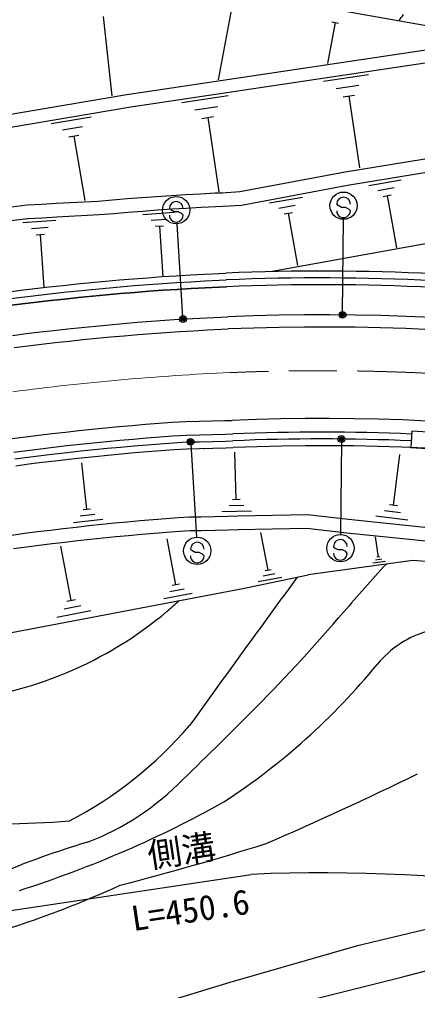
# Model space of a CAD drawing. Units: millimetres, scale not verified. Extents: x 40000 to 680000, y 20000 to 380000.
# Drawn here: x 320346 to 349535, y 269942 to 341108 of the extents above; entities that cross this region are included whole.
import ezdxf
from ezdxf.enums import TextEntityAlignment as Align

# ---------------------------------------------------------------- set-up
doc = ezdxf.new("R2010")
doc.units = ezdxf.units.MM
doc.header["$LTSCALE"] = 1000
doc.header["$PDMODE"] = 32
doc.header["$PDSIZE"] = 500
doc.linetypes.add('CHAIN', pattern=[18.5, 12, -1.5, 3.5, -1.5])
for name, color, linetype, lineweight in [('M-BGD', 7, 'Continuous', 25), ('M-BMK', 2, 'CHAIN', 13), ('M-STR-STRC', 7, 'Continuous', 25)]:
    doc.layers.add(name, color=color, linetype=linetype, lineweight=lineweight)
doc.styles.add('@ＭＳ ゴシック', font='')
doc.styles.add('ＭＳ ゴシック', font='')
doc.styles.get('@ＭＳ ゴシック').set_extended_font_data('@MS Gothic')
doc.styles.get('ＭＳ ゴシック').set_extended_font_data('MS Gothic')

msp = doc.modelspace()

# ---------------------------------------------------------------- linework, layer by layer
at = {"layer": 'M-BGD'}
for p, q in [((335863, 341763), (334913, 336674)), ((326477, 341318), (327130, 335497)), ((343260, 340921), (343730, 340833)), ((343495, 340877), (342934, 337872)), ((342645, 336580), (345947, 337073)), ((343569, 336043), (345220, 336290)), ((332242, 335027), (335645, 335535)), ((344080, 335444), (344906, 335568)), ((344493, 335506), (345282, 330223)), ((333195, 334474), (334896, 334728)), ((322672, 333487), (325616, 333982)), ((322672, 333487), (325616, 333982)), ((333722, 333857), (334572, 333984)), ((334147, 333920), (334960, 328476)), ((323507, 333022), (324979, 333269)), ((323507, 333022), (324979, 333269)), ((323974, 332495), (324710, 332619)), ((323974, 332495), (324710, 332619)), ((324342, 332557), (325135, 327847)), ((324342, 332557), (325135, 327847)), ((345949, 328941), (348337, 329363)), ((338684, 327660), (341087, 328084)), ((346630, 328569), (347825, 328780)), ((347013, 328144), (347610, 328249)), ((347312, 328197), (347986, 324375)), ((339369, 327285), (340571, 327497)), ((329386, 326821), (331711, 326975)), ((339754, 326858), (340355, 326964)), ((340055, 326911), (340733, 323066)), ((320607, 326239), (323022, 326399)), ((329998, 326395), (331160, 326472)), ((330319, 325949), (330901, 325988)), ((330610, 325969), (330857, 322250)), ((321243, 325796), (322451, 325876)), ((321577, 325333), (322181, 325373)), ((321879, 325353), (322135, 321489)), ((350662, 324757), (338865, 322627)), ((333916, 309628), (333915, 309671)), ((336247, 305916), (336145, 309394)), ((347762, 305493), (348243, 309224)), ((325296, 305194), (324930, 308615)), ((336803, 305497), (335716, 305465)), ((336518, 305924), (335975, 305908)), ((348053, 305455), (347470, 305530)), ((325877, 304823), (324808, 304709)), ((325564, 305222), (325029, 305165)), ((337359, 305078), (335185, 305015)), ((348808, 304409), (346476, 304710)), ((348285, 304951), (347119, 305101)), ((326457, 304453), (324319, 304224)), ((338579, 300741), (338054, 303507)), ((346659, 301705), (346458, 303194)), ((324143, 298519), (323386, 302503)), ((331815, 299681), (331177, 303036)), ((347175, 301396), (346245, 301271)), ((346917, 301551), (346452, 301488)), ((346776, 301721), (346543, 301690)), ((339077, 300477), (338213, 300313)), ((338795, 300782), (338363, 300700)), ((332077, 299731), (331552, 299631)), ((339575, 300214), (337846, 299885)), ((333022, 299041), (330925, 298643)), ((332419, 299361), (331370, 299162)), ((324455, 298578), (323832, 298460)), ((325577, 297760), (323088, 297287)), ((324860, 298140), (323616, 297903)), ((258631, 266659), (337337, 278458))]:
    msp.add_line(p, q, dxfattribs=at)
for points in [[(249043, 322387), (258146, 325229), (266176, 328183), (271497, 329743), (278516, 332539), (286342, 335358), (290157, 336729), (297115, 338301), (306457, 340255), (311469, 341294), (318700, 342120), (328023, 343166), (334676, 343504), (345328, 341516), (355699, 339682)], [(355699, 339682), (328223, 335580), (319432, 334100), (312891, 332273), (304848, 331062), (297197, 329816), (262071, 321909), (250273, 318765)], [(428371, 319993), (400975, 332031), (376888, 336718), (358420, 339138), (328506, 334671), (319715, 333192), (313174, 331364), (305131, 330154), (297480, 328908), (262354, 321001), (250509, 317910)], [(335199, 328412), (336513, 328497), (344220, 329949), (351120, 331071), (357354, 331609), (363534, 330912), (370810, 329708), (378375, 328296), (389189, 325506), (401249, 324712), (412441, 323273), (419531, 322043), (428371, 319993)], [(335263, 327414), (336638, 327503), (344393, 328964), (351244, 330078), (357340, 330605), (363396, 329921), (370637, 328723), (378158, 327319), (384134, 325777), (379011, 326042), (366674, 325989), (350662, 324757)], [(323047, 327635), (326128, 327801), (327175, 327894), (328245, 327983), (329316, 328066), (330390, 328144), (331464, 328215), (332541, 328280), (333619, 328339), (334689, 328390), (335219, 328413)], [(299206, 323999), (300108, 324178), (301128, 324378), (302149, 324575), (303172, 324770), (304197, 324961), (305224, 325149), (306252, 325334), (307281, 325515), (308314, 325693), (309350, 325868), (310386, 326038), (311424, 326205), (312465, 326368), (313507, 326527), (314552, 326681), (315598, 326831), (316646, 326977), (317696, 327119), (318748, 327255), (319802, 327387), (320891, 327518), (321982, 327571), (323041, 327634)], [(323101, 326636), (326199, 326803), (327261, 326898), (328325, 326986), (329391, 327069), (330459, 327146), (331528, 327217), (332598, 327282), (333670, 327340), (334735, 327391), (335263, 327414)], [(299402, 323018), (300302, 323197), (301319, 323397), (302337, 323593), (303357, 323785), (304378, 323977), (305402, 324165), (306427, 324349), (307453, 324530), (308482, 324707), (309514, 324881), (310547, 325051), (311581, 325217), (312617, 325380), (313656, 325538), (314696, 325692), (315738, 325841), (316782, 325987), (317827, 326127), (318875, 326263), (319924, 326395), (320975, 326521), (322036, 326572), (323101, 326636)], [(319432, 321130), (320459, 321258), (321487, 321382), (322516, 321501), (323547, 321614), (324579, 321723), (325612, 321826), (326647, 321923), (327682, 322016), (328719, 322102), (329757, 322183), (330797, 322258), (331837, 322327), (332879, 322390), (333921, 322446), (334959, 322496), (335476, 322519)], [(319496, 320634), (320520, 320762), (321546, 320885), (322572, 321004), (323601, 321117), (324630, 321225), (325660, 321328), (326692, 321426), (327725, 321517), (328759, 321604), (329795, 321684), (330831, 321759), (331869, 321828), (332907, 321890), (333947, 321947), (334982, 321997), (335498, 322019)], [(319559, 320138), (320581, 320266), (321604, 320389), (322628, 320507), (323654, 320620), (324681, 320728), (325709, 320830), (326738, 320928), (327768, 321019), (328799, 321105), (329832, 321186), (330866, 321260), (331900, 321329), (332936, 321391), (333972, 321448), (335005, 321497), (335529, 321520)], [(335519, 321520), (335005, 321497), (333972, 321448), (332936, 321391), (331900, 321329), (330866, 321260), (329832, 321186), (328799, 321105), (327768, 321019), (326738, 320928), (325709, 320830), (324681, 320728), (323654, 320620), (322628, 320507), (321604, 320389), (320581, 320266), (319559, 320138)], [(319837, 317956), (320849, 318082), (321861, 318204), (322875, 318321), (323889, 318433), (324905, 318539), (325921, 318641), (326939, 318737), (327957, 318827), (328976, 318912), (329996, 318992), (331017, 319065), (332039, 319133), (333062, 319195), (334085, 319250), (335106, 319300), (335615, 319322)], [(319951, 317063), (320958, 317189), (321967, 317310), (322976, 317426), (323986, 317538), (324997, 317644), (326008, 317745), (327021, 317841), (328034, 317931), (329049, 318015), (330064, 318094), (331080, 318168), (332096, 318235), (333113, 318296), (334131, 318352), (335147, 318401), (335654, 318423)], [(313986, 309635), (314934, 309689), (315908, 309838), (316883, 309982), (317859, 310122), (318834, 310258), (319810, 310389), (320786, 310516), (321762, 310638), (322738, 310755), (323715, 310868), (324692, 310976), (325669, 311078), (326646, 311176), (327624, 311268), (328601, 311355), (329579, 311437), (330557, 311513), (331535, 311583), (332536, 311650), (333525, 311664), (334481, 311683), (335416, 311712), (335950, 311729)], [(319941, 309398), (320912, 309524), (321884, 309645), (322855, 309762), (323827, 309874), (324799, 309981), (325771, 310083), (326743, 310180), (327715, 310272), (328687, 310359), (329660, 310440), (330632, 310516), (331604, 310586), (332576, 310650), (333542, 310664), (334506, 310683), (335447, 310713), (335989, 310730)], [(319941, 309398), (320912, 309524), (321884, 309645), (322855, 309762), (323827, 309874), (324799, 309981), (325771, 310083), (326743, 310180), (327715, 310272), (328687, 310359), (329660, 310440), (330632, 310516), (331604, 310586), (332576, 310650), (333542, 310664), (334506, 310683), (335447, 310713), (335982, 310730)], [(320006, 308902), (320975, 309028), (321945, 309149), (322914, 309266), (323883, 309377), (324852, 309484), (325822, 309586), (326791, 309683), (327761, 309774), (328730, 309861), (329700, 309942), (330669, 310017), (331639, 310087), (332596, 310150), (333551, 310164), (334519, 310183), (335463, 310213), (335998, 310230)], [(320072, 308406), (321039, 308532), (322005, 308653), (322972, 308769), (323939, 308881), (324906, 308987), (325873, 309089), (326840, 309185), (327806, 309276), (328773, 309362), (329740, 309443), (330707, 309518), (331673, 309588), (332617, 309651), (333559, 309664), (334532, 309684), (335479, 309713), (336014, 309730)], [(319783, 303322), (320727, 303450), (321671, 303572), (322614, 303690), (323557, 303803), (324499, 303912), (325441, 304016), (326382, 304115), (327323, 304209), (328263, 304297), (329203, 304381), (330142, 304459), (331080, 304532), (332018, 304600), (332818, 304653), (333645, 304665), (334659, 304685), (335635, 304716), (336359, 304739)], [(336359, 304739), (341473, 304838), (344461, 304481), (350539, 303855)], [(319919, 302332), (320858, 302458), (321797, 302580), (322736, 302698), (323674, 302810), (324611, 302918), (325548, 303022), (326484, 303120), (327420, 303213), (328354, 303302), (329289, 303385), (330222, 303463), (331155, 303535), (332087, 303602), (332859, 303653), (333662, 303665), (334685, 303685), (335667, 303716), (336425, 303740)], [(336378, 303739), (341423, 303837), (344350, 303487), (350395, 302865)], [(350797, 301346), (349175, 301469), (341515, 300405)], [(291581, 288396), (291844, 289488), (292147, 289895), (292496, 290351), (293213, 290876), (293957, 291122), (294634, 291344), (296171, 291597), (315123, 295309), (336716, 299411), (341515, 300405)], [(408051, 284289), (405779, 283465), (402012, 281943), (397093, 280742), (392810, 279438), (391797, 278741), (389482, 278337), (368808, 276884), (361177, 276152), (353216, 275147), (345044, 273207), (335778, 270522), (326812, 267801), (323070, 266602), (318305, 266151), (313068, 266153), (307585, 266424), (304247, 266721), (296883, 267653), (289637, 268796)], [(290538, 264741), (290877, 264558), (295979, 264410), (304225, 263912), (308656, 263376), (312836, 263300), (320801, 263966), (324192, 264570), (329485, 265954), (333566, 267161), (341020, 269087), (348256, 270911), (356138, 272953), (361179, 273894), (368565, 274292), (376125, 274336), (382871, 274669), (390701, 274773), (394696, 275266), (400730, 276543), (408287, 278712), (416473, 281469), (419340, 282402)]]:
    msp.add_lwpolyline(points, dxfattribs=at)
msp.add_lwpolyline([(350303, 310870), (349104, 310927), (349048, 309728), (350247, 309672)], close=True, dxfattribs=at)
for centre, radius, start, end in [((279463, 388371), 83460, 325.4266, 325.81192), ((342505, 155367), 167300, 71.52128, 92.40431), ((342505, 155367), 166800, 71.52128, 92.40431), ((342505, 155367), 166800, 71.52128, 92.40431), ((342505, 155367), 166300, 71.52128, 92.40431), ((342505, 155367), 166300, 71.52128, 92.40431), ((342505, 155367), 164100, 71.52128, 92.40431), ((342505, 155367), 163200, 71.52128, 92.40431), ((342505, 155367), 156500, 71.52128, 92.40431), ((342505, 155367), 155500, 87.57122, 92.40431), ((342505, 155367), 155500, 87.57122, 92.40431), ((342505, 155367), 155000, 87.57204, 92.40431), ((342505, 155367), 154500, 71.52128, 92.40431), ((430108, 224355), 113011, 137.15748, 139.53638), ((1628011, -642620), 1595657, 143.77976, 144.26271), ((260451, 378365), 107252, 311.25603, 311.89392), ((312686, 319756), 28753, 275.35811, 310.02003), ((248102, 379604), 126213, 315.24133, 319.53638), ((352296, 289187), 7376, 105.5487, 140.73044), ((308649, 324873), 49002, 303.00355, 320.73044), ((96832, 529604), 339246, 313.96627, 315.24133), ((310447, 308521), 29453, 297.46143, 319.40268), ((318456, 298897), 19346, 290.82343, 315.89772), ((227507, 536326), 278644, 293.45824, 295.97206), ((319047, 338925), 56758, 255.18694, 275.03594), ((297912, 350157), 76204, 293.38528, 299.41648), ((343226, 220567), 62848, 106.5409, 113.02326), ((272497, 491668), 221019, 284.47352, 287.35624), ((294292, 358530), 85326, 287.77941, 293.38528), ((342505, 155367), 123200, 71.52128, 92.40431), ((297859, 342946), 71795, 287.37016, 294.59192)]:
    msp.add_arc(centre, radius, start, end, dxfattribs=at)
at = {"layer": 'M-BMK'}
msp.add_lwpolyline([(319860, 313825), (320356, 313889), (320852, 313951), (321348, 314013), (321844, 314073), (322341, 314132), (322837, 314190), (323334, 314247), (323831, 314302), (324328, 314356), (324825, 314409), (325323, 314461), (325820, 314511), (326318, 314560), (326816, 314608), (327313, 314654), (327811, 314699), (328309, 314743), (328808, 314785), (329306, 314826), (329804, 314865), (330303, 314903), (330802, 314940), (331300, 314975), (331799, 315009), (332298, 315041), (332797, 315072), (333296, 315102), (333796, 315129), (334295, 315156), (334794, 315181), (335294, 315204), (335793, 315226)], dxfattribs=at)
msp.add_arc((342505, 155367), 160000, 71.52128, 92.40431, dxfattribs=at)
at = {"layer": 'M-STR-STRC'}
for p, q in [((343709, 327470), (343610, 327588)), ((343954, 327331), (343709, 327470)), ((331442, 327147), (331342, 327265)), ((331687, 327007), (331442, 327147)), ((331988, 327005), (331687, 327007)), ((332233, 326893), (331988, 327005)), ((332339, 326757), (332233, 326893)), ((344255, 327328), (343954, 327331)), ((344500, 327216), (344255, 327328)), ((344606, 327080), (344500, 327216)), ((332326, 319301), (331903, 326138)), ((344035, 319609), (344099, 326459)), ((332901, 310005), (333323, 303168)), ((343948, 310210), (343884, 303360)), ((343475, 302371), (343376, 302489)), ((332985, 302181), (332886, 302299)), ((333230, 302041), (332985, 302181)), ((333531, 302039), (333230, 302041)), ((333776, 301927), (333531, 302039)), ((333882, 301791), (333776, 301927)), ((343720, 302232), (343475, 302371)), ((344021, 302229), (343720, 302232)), ((344266, 302117), (344021, 302229)), ((344372, 301981), (344266, 302117))]:
    msp.add_line(p, q, dxfattribs=at)
for centre, radius in [((331841, 327136), 1000), ((344109, 327459), 1000), ((344034, 319459), 150), ((344034, 319459), 120), ((344034, 319459), 90), ((332335, 319151), 150), ((332335, 319151), 120), ((332335, 319151), 90), ((332335, 319151), 60), ((332335, 319151), 30), ((344034, 319459), 60), ((344034, 319459), 30), ((332891, 310155), 150), ((343949, 310360), 150), ((343949, 310360), 120), ((343949, 310360), 90), ((343949, 310360), 60), ((343949, 310360), 30), ((332891, 310155), 120), ((332891, 310155), 90), ((332891, 310155), 60), ((332891, 310155), 30), ((343875, 302360), 1000), ((333385, 302170), 1000)]:
    msp.add_circle(centre, radius, dxfattribs=at)
for centre, start, end in [((344110, 327584), 359.55488, 179.55488), ((331842, 327261), 359.55488, 179.55488), ((331839, 326761), 179.55488, 359.55488), ((344106, 327084), 179.55488, 359.55488), ((333386, 302295), 359.55488, 179.55488), ((343876, 302485), 359.55488, 179.55488), ((333382, 301795), 179.55488, 359.55488), ((343872, 301985), 179.55488, 359.55488)]:
    msp.add_arc(centre, 500, start, end, dxfattribs=at)
for p in [(344034, 319459), (332335, 319151), (332891, 310155), (343949, 310360)]:
    msp.add_point(p, dxfattribs=at)

# ---------------------------------------------------------------- texts
at = {"layer": 'M-BGD', "style": 'ＭＳ ゴシック'}
msp.add_text('側溝', height=1833, rotation=8.526, dxfattribs=at).set_placement((332442, 278735), align=Align.BOTTOM_CENTER)
at = {"layer": 'M-BGD', "style": '@ＭＳ ゴシック'}
msp.add_text('L=450.6', height=1833, rotation=8.526, dxfattribs=at).set_placement((332738, 276757), align=Align.TOP_CENTER)

doc.saveas('drawing.dxf')
